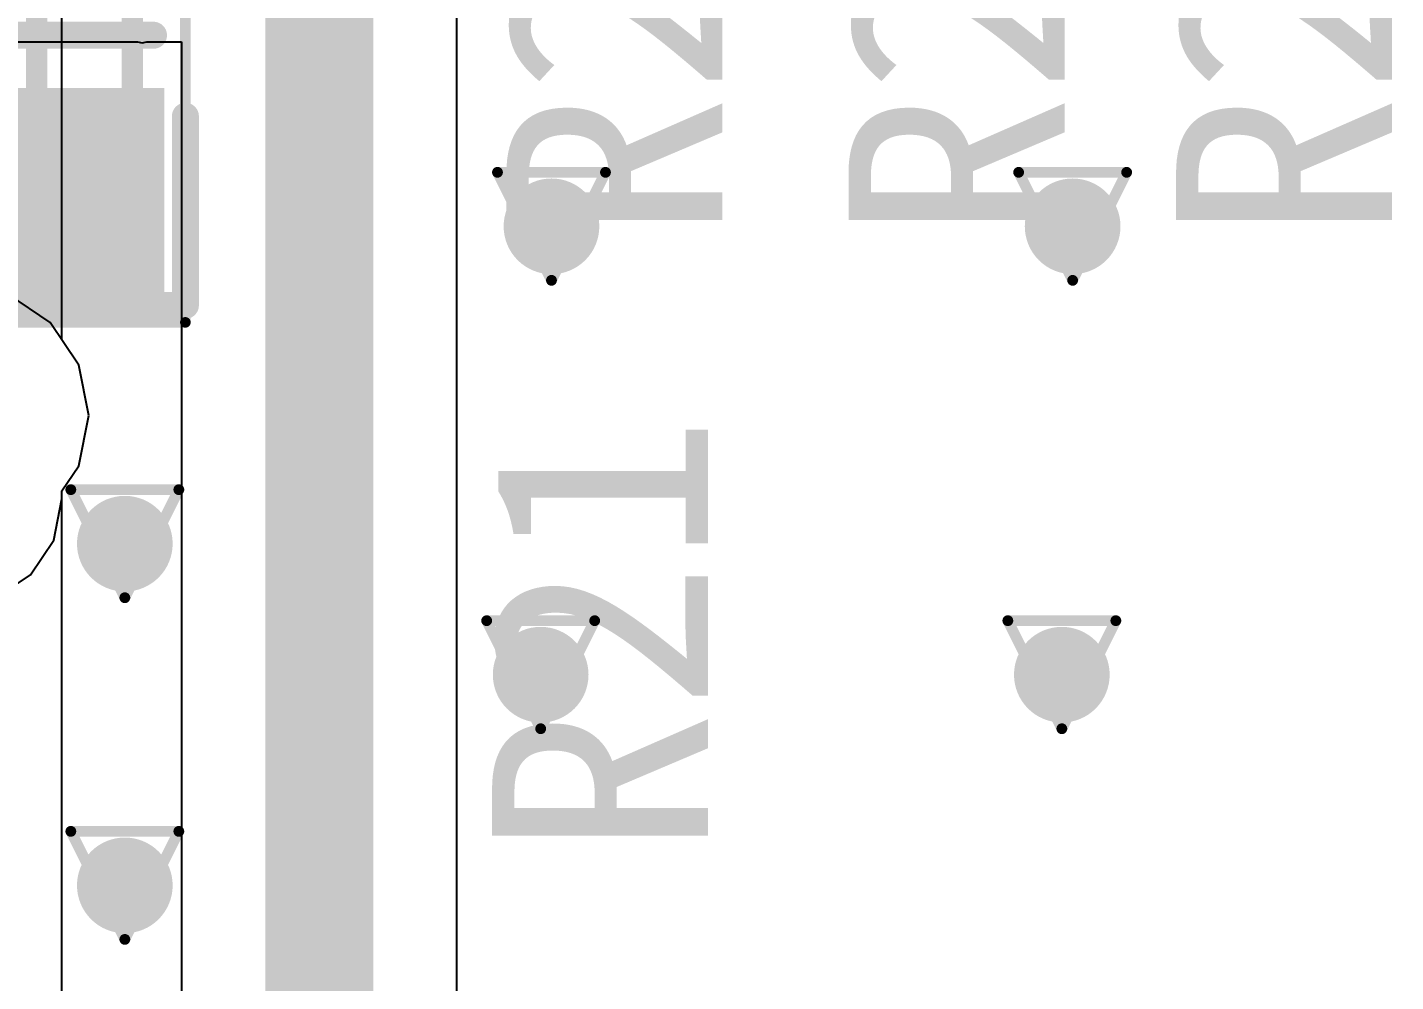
# Model space of a CAD drawing. Extents: x 75 to 173, y 40 to 188.
# Drawn here: x 141.42 to 147.86, y 144.19 to 148.67 of the extents above; entities that cross this region are included whole.
import ezdxf

# ---------------------------------------------------------------- set-up
doc = ezdxf.new("R2010")
doc.units = 0
doc.header["$MEASUREMENT"] = 0
doc.layers.get('0').update_dxf_attribs({"linetype": 'CONTINUOUS'})
for name, color, linetype in [('BottomLayer', 5, 'CONTINUOUS'), ('DRILLDRAWING', 1, 'CONTINUOUS'), ('MECHANICAL13', 56, 'CONTINUOUS'), ('MECHANICAL15', 56, 'CONTINUOUS'), ('MULTILAYER', 9, 'CONTINUOUS'), ('TopLayer', 1, 'CONTINUOUS'), ('TOPOVERLAY', 2, 'CONTINUOUS'), ('TOPPASTE', 8, 'CONTINUOUS'), ('TOPSOLDER', 216, 'CONTINUOUS'), ('ViaHoleLayer', 16, 'CONTINUOUS')]:
    doc.layers.add(name, color=color, linetype=linetype)

# ---------------------------------------------------------------- blocks, each defined once
blk = doc.blocks.new('C0603_34')
at = {"layer": 'MECHANICAL13', "const_width": 0.1}
for points in [[(-0.850001, -0.450002), (-0.850001, 0.449999)], [(0.849998, 0.449999), (-0.850001, 0.449999)], [(0.849998, -0.450002), (0.849998, 0.449999)], [(0.849998, -0.450002), (-0.850001, -0.450002)]]:
    blk.add_lwpolyline(points, dxfattribs=at)
at = {"layer": 'MECHANICAL13', "const_width": 0.05}
for points in [[(-0.875, 0.449999, 1), (-0.825002, 0.449999, 1)], [(-0.875, 0.449999, 1), (-0.825002, 0.449999, 1)], [(0.825, 0.449999, 1), (0.874997, 0.449999, 1)], [(0.825, 0.449999, 1), (0.874997, 0.449999, 1)], [(-0.875, -0.450002, 1), (-0.825002, -0.450002, 1)], [(-0.875, -0.450002, 1), (-0.825002, -0.450002, 1)], [(0.825, -0.450002, 1), (0.874997, -0.450002, 1)], [(0.825, -0.450002, 1), (0.874997, -0.450002, 1)]]:
    blk.add_lwpolyline(points, format="xyb", close=True, dxfattribs=at)
at = {"layer": 'MECHANICAL15'}
for points, const_width in [([(1.35, 0.700001), (-1.35, 0.700001)], 0.05), ([(-1.35, -0.700001), (-1.35, 0.700001)], 0.05), ([(1.35, -0.700001), (1.35, 0.700001)], 0.05), ([(0, -0.450002), (0, 0.449999)], 0.1), ([(0.449999, 0), (-0.450002, 0)], 0.1), ([(1.35, -0.700001), (-1.35, -0.700001)], 0.05)]:
    blk.add_lwpolyline(points, dxfattribs=dict(at, const_width=const_width))
for points, const_width in [([(-1.362499, 0.700001, 1), (-1.3375, 0.700001, 1)], 0.024999), ([(-1.362499, 0.700001, 1), (-1.3375, 0.700001, 1)], 0.024999), ([(1.3375, 0.700001, 1), (1.362499, 0.700001, 1)], 0.024999), ([(1.3375, 0.700001, 1), (1.362499, 0.700001, 1)], 0.024999), ([(-0.024999, 0.449999, 1), (0.024999, 0.449999, 1)], 0.05), ([(-0.475, 0, 1), (-0.425003, 0, 1)], 0.05), ([(0.425, 0, 1), (0.474998, 0, 1)], 0.05), ([(-0.024999, -0.450002, 1), (0.024999, -0.450002, 1)], 0.05), ([(-1.362499, -0.700001, 1), (-1.3375, -0.700001, 1)], 0.024999), ([(-1.362499, -0.700001, 1), (-1.3375, -0.700001, 1)], 0.024999), ([(1.3375, -0.700001, 1), (1.362499, -0.700001, 1)], 0.024999), ([(1.3375, -0.700001, 1), (1.362499, -0.700001, 1)], 0.024999)]:
    blk.add_lwpolyline(points, format="xyb", close=True, dxfattribs=dict(at, const_width=const_width))
at = {"layer": 'TOPOVERLAY', "const_width": 0.127}
for points in [[(-1.27, -0.700001), (-1.27, 0.700001)], [(-0.381, 0.700001), (-1.27, 0.700001)], [(1.27, 0.700001), (0.381, 0.700001)], [(1.27, -0.700001), (1.27, 0.700001)], [(0, -0.549999), (0, 0.549999)], [(-0.381, -0.700001), (-1.27, -0.700001)], [(1.27, -0.700001), (0.381, -0.700001)]]:
    blk.add_lwpolyline(points, dxfattribs=at)
at = {"layer": 'TOPOVERLAY', "const_width": 0.0635}
for points in [[(-1.30175, 0.700001, 1), (-1.23825, 0.700001, 1)], [(-1.30175, 0.700001, 1), (-1.23825, 0.700001, 1)], [(-0.41275, 0.700001, 1), (-0.34925, 0.700001, 1)], [(0.34925, 0.700001, 1), (0.41275, 0.700001, 1)], [(1.23825, 0.700001, 1), (1.30175, 0.700001, 1)], [(1.23825, 0.700001, 1), (1.30175, 0.700001, 1)], [(-0.03175, 0.549999, 1), (0.03175, 0.549999, 1)], [(-0.03175, -0.549999, 1), (0.03175, -0.549999, 1)], [(-1.30175, -0.700001, 1), (-1.23825, -0.700001, 1)], [(-1.30175, -0.700001, 1), (-1.23825, -0.700001, 1)], [(-0.41275, -0.700001, 1), (-0.34925, -0.700001, 1)], [(0.34925, -0.700001, 1), (0.41275, -0.700001, 1)], [(1.23825, -0.700001, 1), (1.30175, -0.700001, 1)], [(1.23825, -0.700001, 1), (1.30175, -0.700001, 1)]]:
    blk.add_lwpolyline(points, format="xyb", close=True, dxfattribs=at)
at = {"layer": 'TOPPASTE'}
for points in [[(-0.350002, -0.499999), (-0.350002, 0.499999), (-1.15, -0.499999), (-1.15, 0.499999)], [(1.149998, -0.499999), (1.149998, 0.499999), (0.349999, -0.499999), (0.349999, 0.499999)]]:
    blk.add_solid(points, dxfattribs=at)
at = {"layer": 'TOPSOLDER'}
for points in [[(-0.248402, -0.601599), (-0.248402, 0.601599), (-1.2516, -0.601599), (-1.2516, 0.601599)], [(1.251598, -0.601599), (1.251598, 0.601599), (0.248399, -0.601599), (0.248399, 0.601599)]]:
    blk.add_solid(points, dxfattribs=at)

msp = doc.modelspace()

# ---------------------------------------------------------------- linework, layer by layer
at = {"layer": 'BottomLayer'}
for p, q in [((141.58246, 147.20385), (141.58246, 157.76604)), ((141.66169, 147.08527), (141.58246, 147.20385)), ((141.70873, 146.84882), (141.66169, 147.08527)), ((141.66169, 146.61237), (141.70873, 146.84882)), ((141.58246, 146.49379), (141.66169, 146.61237)), ((141.58246, 146.45582), (141.58246, 146.49379)), ((141.54402, 146.26257), (141.58246, 146.45582)), ((141.43455, 146.09873), (141.54402, 146.26257)), ((141.27071, 145.98926), (141.43455, 146.09873))]:
    msp.add_line(p, q, dxfattribs=at)
at = {"layer": 'BottomLayer', "const_width": 0.225}
for points in [[(143.77236, 147.73782, 1), (143.99735, 147.73782, 1)], [(146.22346, 147.73782, 1), (146.44845, 147.73782, 1)], [(141.76576, 146.24564, 1), (141.99075, 146.24564, 1)], [(143.72156, 145.62962, 1), (143.94655, 145.62962, 1)], [(146.17266, 145.62962, 1), (146.39765, 145.62962, 1)], [(141.76576, 144.63902, 1), (141.99075, 144.63902, 1)]]:
    msp.add_lwpolyline(points, format="xyb", close=True, dxfattribs=at)
at = {"layer": 'DRILLDRAWING', "const_width": 0.0508}
for points in [[(143.63086, 147.99182), (144.13886, 147.99182)], [(143.63086, 147.99182), (143.88486, 147.48382)], [(143.88486, 147.48382), (144.13886, 147.99182)], [(146.08196, 147.99182), (146.58996, 147.99182)], [(146.08196, 147.99182), (146.33596, 147.48382)], [(146.33596, 147.48382), (146.58996, 147.99182)], [(141.62426, 146.49964), (142.13226, 146.49964)], [(141.62426, 146.49964), (141.87826, 145.99164)], [(141.87826, 145.99164), (142.13226, 146.49964)], [(143.58006, 145.88362), (144.08806, 145.88362)], [(143.58006, 145.88362), (143.83406, 145.37562)], [(143.83406, 145.37562), (144.08806, 145.88362)], [(146.03116, 145.88362), (146.53916, 145.88362)], [(146.03116, 145.88362), (146.28516, 145.37562)], [(146.28516, 145.37562), (146.53916, 145.88362)], [(141.62426, 144.89302), (142.13226, 144.89302)], [(141.62426, 144.89302), (141.87826, 144.38502)], [(141.87826, 144.38502), (142.13226, 144.89302)]]:
    msp.add_lwpolyline(points, dxfattribs=at)
at = {"layer": 'DRILLDRAWING', "const_width": 0.0254}
for points in [[(143.61816, 147.99182, 1), (143.64356, 147.99182, 1)], [(143.61816, 147.99182, 1), (143.64356, 147.99182, 1)], [(144.12616, 147.99182, 1), (144.15156, 147.99182, 1)], [(144.12616, 147.99182, 1), (144.15156, 147.99182, 1)], [(146.06926, 147.99182, 1), (146.09466, 147.99182, 1)], [(146.06926, 147.99182, 1), (146.09466, 147.99182, 1)], [(146.57726, 147.99182, 1), (146.60266, 147.99182, 1)], [(146.57726, 147.99182, 1), (146.60266, 147.99182, 1)], [(143.87216, 147.48382, 1), (143.89756, 147.48382, 1)], [(143.87216, 147.48382, 1), (143.89756, 147.48382, 1)], [(146.32326, 147.48382, 1), (146.34866, 147.48382, 1)], [(146.32326, 147.48382, 1), (146.34866, 147.48382, 1)], [(141.61156, 146.49964, 1), (141.63696, 146.49964, 1)], [(141.61156, 146.49964, 1), (141.63696, 146.49964, 1)], [(142.11956, 146.49964, 1), (142.14496, 146.49964, 1)], [(142.11956, 146.49964, 1), (142.14496, 146.49964, 1)], [(141.86556, 145.99164, 1), (141.89096, 145.99164, 1)], [(141.86556, 145.99164, 1), (141.89096, 145.99164, 1)], [(143.56736, 145.88362, 1), (143.59276, 145.88362, 1)], [(143.56736, 145.88362, 1), (143.59276, 145.88362, 1)], [(144.07536, 145.88362, 1), (144.10076, 145.88362, 1)], [(144.07536, 145.88362, 1), (144.10076, 145.88362, 1)], [(146.01846, 145.88362, 1), (146.04386, 145.88362, 1)], [(146.01846, 145.88362, 1), (146.04386, 145.88362, 1)], [(146.52646, 145.88362, 1), (146.55186, 145.88362, 1)], [(146.52646, 145.88362, 1), (146.55186, 145.88362, 1)], [(143.82136, 145.37562, 1), (143.84676, 145.37562, 1)], [(143.82136, 145.37562, 1), (143.84676, 145.37562, 1)], [(146.27246, 145.37562, 1), (146.29786, 145.37562, 1)], [(146.27246, 145.37562, 1), (146.29786, 145.37562, 1)], [(141.61156, 144.89302, 1), (141.63696, 144.89302, 1)], [(141.61156, 144.89302, 1), (141.63696, 144.89302, 1)], [(142.11956, 144.89302, 1), (142.14496, 144.89302, 1)], [(142.11956, 144.89302, 1), (142.14496, 144.89302, 1)], [(141.86556, 144.38502, 1), (141.89096, 144.38502, 1)], [(141.86556, 144.38502, 1), (141.89096, 144.38502, 1)]]:
    msp.add_lwpolyline(points, format="xyb", close=True, dxfattribs=at)
at = {"layer": 'MULTILAYER', "const_width": 0.225}
for points in [[(143.77236, 147.73782, 1), (143.99735, 147.73782, 1)], [(146.22346, 147.73782, 1), (146.44845, 147.73782, 1)], [(141.76576, 146.24564, 1), (141.99075, 146.24564, 1)], [(143.72156, 145.62962, 1), (143.94655, 145.62962, 1)], [(146.17266, 145.62962, 1), (146.39765, 145.62962, 1)], [(141.76576, 144.63902, 1), (141.99075, 144.63902, 1)]]:
    msp.add_lwpolyline(points, format="xyb", close=True, dxfattribs=at)
at = {"layer": 'TopLayer'}
for p, q in [((143.4401, 142.48002), (143.4401, 149.38882)), ((140.98831, 148.60522), (141.9378, 148.60522)), ((141.9378, 148.60522), (141.96001, 148.60081)), ((141.96001, 148.60081), (141.98221, 148.60522)), ((141.98221, 148.60522), (142.14521, 148.60522)), ((142.14521, 148.60522), (142.14521, 142.48002)), ((141.52776, 147.28572), (141.3273, 147.41966)), ((141.66169, 147.08527), (141.52776, 147.28572)), ((141.70873, 146.84882), (141.66169, 147.08527)), ((141.66169, 146.61237), (141.70873, 146.84882)), ((141.58246, 146.49379), (141.66169, 146.61237)), ((141.58246, 141.51622), (141.58246, 146.49379))]:
    msp.add_line(p, q, dxfattribs=at)
at = {"layer": 'TopLayer', "const_width": 0.508}
msp.add_lwpolyline([(142.79266, 142.48002), (142.79266, 149.38882)], dxfattribs=at)
at = {"layer": 'TopLayer', "const_width": 0.225}
for points in [[(143.77236, 147.73782, 1), (143.99735, 147.73782, 1)], [(146.22346, 147.73782, 1), (146.44845, 147.73782, 1)], [(141.76576, 146.24564, 1), (141.99075, 146.24564, 1)], [(143.72156, 145.62962, 1), (143.94655, 145.62962, 1)], [(146.17266, 145.62962, 1), (146.39765, 145.62962, 1)], [(141.76576, 144.63902, 1), (141.99075, 144.63902, 1)]]:
    msp.add_lwpolyline(points, format="xyb", close=True, dxfattribs=at)
at = {"layer": 'ViaHoleLayer', "const_width": 0.1}
for points in [[(143.83486, 147.73782, 1), (143.93486, 147.73782, 1)], [(146.28596, 147.73782, 1), (146.38596, 147.73782, 1)], [(141.82826, 146.24564, 1), (141.92826, 146.24564, 1)], [(143.78406, 145.62962, 1), (143.88406, 145.62962, 1)], [(146.23516, 145.62962, 1), (146.33516, 145.62962, 1)], [(141.82826, 144.63902, 1), (141.92826, 144.63902, 1)]]:
    msp.add_lwpolyline(points, format="xyb", close=True, dxfattribs=at)

# ---------------------------------------------------------------- block references
at = {"rotation": 270}
msp.add_blockref('C0603_34', (141.46305, 148.63622), dxfattribs=at)

# ---------------------------------------------------------------- texts
at = {"layer": 'TOPOVERLAY'}
for s, p in [('R27', (144.68885, 147.67102)), ('R26', (146.29786, 147.67102)), ('R29', (147.83845, 147.67102)), ('R21', (144.62146, 144.77542))]:
    msp.add_text(s, height=1.016, rotation=90, dxfattribs=at).set_placement(p)

doc.saveas('drawing.dxf')
